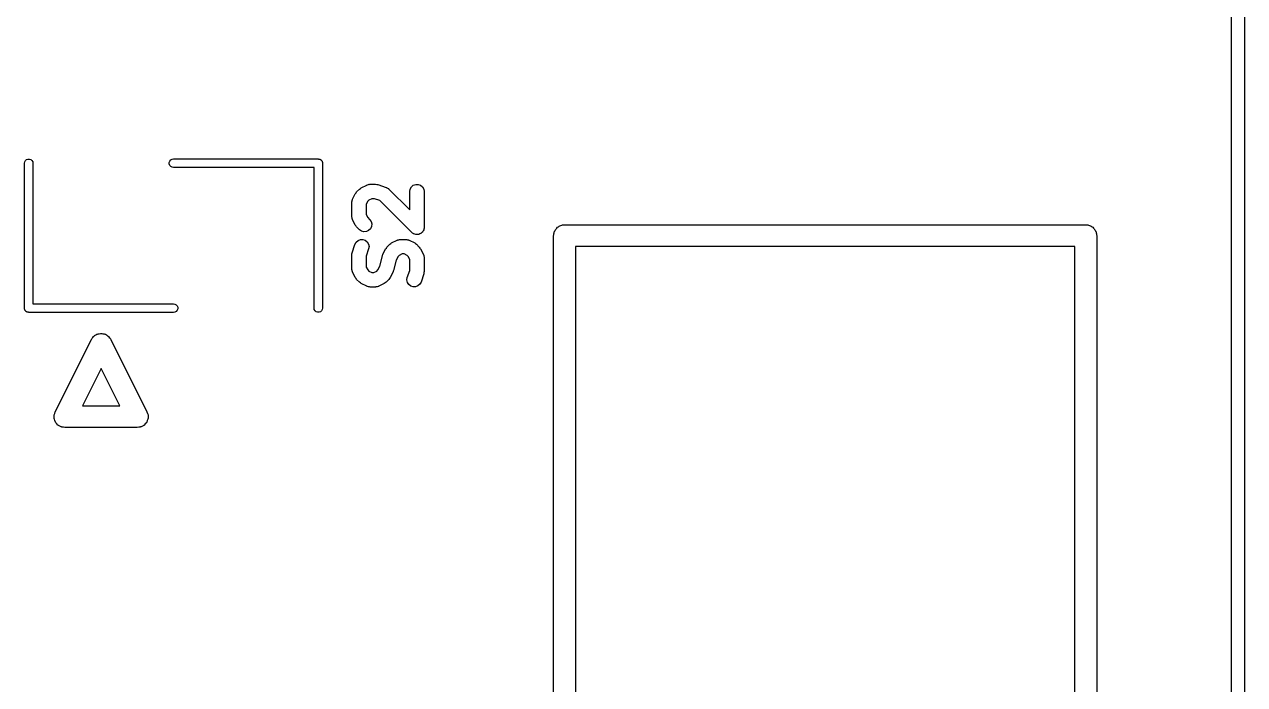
# Model space of a CAD drawing. Extents: x 51 to 137, y -158 to -25.
# Drawn here: x 115.11 to 136.51, y -52.71 to -41.14 of the extents above; entities that cross this region are included whole.
import ezdxf

# ---------------------------------------------------------------- set-up
doc = ezdxf.new("R2010")
doc.units = 0
doc.header["$MEASUREMENT"] = 0
doc.layers.add('BLACK', color=7, linetype='CONTINUOUS')

msp = doc.modelspace()

# ---------------------------------------------------------------- linework, layer by layer
at = {"layer": 'Black'}
for p, q in [((136.286, -119.911), (136.286, -28.1863)), ((136.515, -28.1813), (136.515, -119.921)), ((115.114, -43.5712), (115.119, -43.5455)), ((115.114, -46.1112), (115.114, -43.5712)), ((115.119, -43.5455), (115.132, -43.523)), ((115.132, -43.523), (115.151, -43.5062)), ((115.151, -43.5062), (115.176, -43.4973)), ((115.176, -43.4973), (115.202, -43.4973)), ((115.202, -43.4973), (115.227, -43.5062)), ((115.227, -43.5062), (115.246, -43.523)), ((115.246, -43.523), (115.259, -43.5455)), ((115.259, -43.5455), (115.264, -43.5712)), ((115.264, -43.5712), (115.264, -46.0362)), ((117.655, -43.5582), (117.664, -43.5337)), ((117.655, -43.5842), (117.655, -43.5582)), ((117.664, -43.6087), (117.655, -43.5842)), ((117.664, -43.5337), (117.681, -43.5137)), ((117.681, -43.6287), (117.664, -43.6087)), ((117.681, -43.5137), (117.703, -43.5007)), ((117.703, -43.6417), (117.681, -43.6287)), ((117.703, -43.5007), (117.729, -43.4962)), ((117.729, -43.6462), (117.703, -43.6417)), ((117.729, -43.4962), (120.269, -43.4962)), ((120.194, -43.6462), (117.729, -43.6462)), ((120.194, -46.1112), (120.194, -43.6462)), ((120.269, -43.4962), (120.275, -43.4973)), ((120.275, -43.4973), (120.282, -43.4973)), ((120.282, -43.4973), (120.288, -43.4996)), ((120.288, -43.4996), (120.295, -43.5007)), ((120.295, -43.5007), (120.3, -43.504)), ((120.3, -43.504), (120.306, -43.5062)), ((120.306, -43.5062), (120.312, -43.5105)), ((120.312, -43.5105), (120.317, -43.5137)), ((120.317, -43.5137), (120.321, -43.5188)), ((120.321, -43.5188), (120.326, -43.523)), ((120.326, -43.523), (120.33, -43.5287)), ((120.33, -43.5287), (120.334, -43.5337)), ((120.334, -43.5337), (120.336, -43.5399)), ((120.336, -43.5399), (120.339, -43.5455)), ((120.339, -43.5455), (120.341, -43.552)), ((120.341, -43.552), (120.343, -43.5582)), ((120.343, -43.5582), (120.343, -43.5647)), ((120.343, -43.5647), (120.344, -43.5712)), ((120.344, -43.5712), (120.344, -46.1112)), ((120.93, -44.0907), (120.941, -44.0741)), ((120.941, -44.0741), (120.99, -44.0257)), ((120.99, -44.0257), (121.006, -44.014)), ((121.006, -44.014), (121.023, -44.0019)), ((121.023, -44.0019), (121.119, -43.9535)), ((121.119, -43.9535), (121.126, -43.9514)), ((121.126, -43.9514), (121.133, -43.9478)), ((121.133, -43.9478), (121.147, -43.9452)), ((121.147, -43.9452), (121.162, -43.9409)), ((121.162, -43.9409), (121.169, -43.9414)), ((121.169, -43.9414), (121.176, -43.9401)), ((121.176, -43.9401), (121.273, -43.9401)), ((121.273, -43.9401), (121.293, -43.9436)), ((121.293, -43.9436), (121.313, -43.9466)), ((121.313, -43.9466), (121.458, -43.995)), ((121.458, -43.995), (121.465, -43.9985)), ((121.465, -43.9985), (121.472, -44.0004)), ((121.472, -44.0004), (121.484, -44.0089)), ((121.484, -44.0089), (121.497, -44.016)), ((121.497, -44.016), (121.502, -44.0215)), ((121.502, -44.0215), (121.508, -44.0257)), ((121.508, -44.0257), (121.872, -44.3895)), ((121.872, -44.0671), (121.879, -44.0237)), ((121.872, -44.3895), (121.872, -44.0671)), ((121.879, -44.0237), (121.901, -43.9855)), ((121.901, -43.9855), (121.935, -43.9571)), ((121.935, -43.9571), (121.977, -43.942)), ((121.977, -43.942), (122.021, -43.942)), ((122.021, -43.942), (122.062, -43.9571)), ((122.062, -43.9571), (122.096, -43.9855)), ((122.096, -43.9855), (122.118, -44.0237)), ((122.118, -44.0237), (122.126, -44.0671)), ((122.126, -44.0671), (122.126, -44.6961)), ((120.856, -44.2461), (120.861, -44.2318)), ((120.857, -44.2534), (120.856, -44.2461)), ((120.856, -44.2606), (120.857, -44.2534)), ((120.856, -44.5025), (120.856, -44.2606)), ((120.861, -44.2318), (120.863, -44.2172)), ((120.863, -44.2172), (120.867, -44.2108)), ((120.867, -44.2108), (120.869, -44.2038)), ((120.869, -44.2038), (120.917, -44.1071)), ((120.917, -44.1071), (120.93, -44.0907)), ((121.135, -44.2391), (121.11, -44.2906)), ((121.11, -44.2906), (121.11, -44.4726)), ((121.155, -44.2199), (121.135, -44.2391)), ((121.206, -44.1941), (121.155, -44.2199)), ((121.252, -44.1941), (121.206, -44.1941)), ((121.349, -44.2265), (121.252, -44.1941)), ((121.909, -44.7859), (121.349, -44.2265)), ((120.857, -44.5097), (120.856, -44.5025)), ((120.856, -44.5171), (120.857, -44.5097)), ((121.11, -44.4726), (121.135, -44.5241)), ((120.861, -44.5313), (120.856, -44.5171)), ((120.863, -44.546), (120.861, -44.5313)), ((120.867, -44.5523), (120.863, -44.546)), ((120.869, -44.5593), (120.867, -44.5523)), ((120.917, -44.6561), (120.869, -44.5593)), ((120.93, -44.6724), (120.917, -44.6561)), ((120.941, -44.6891), (120.93, -44.6724)), ((120.99, -44.7375), (120.941, -44.6891)), ((121.135, -44.5241), (121.169, -44.5579)), ((121.183, -44.7205), (121.152, -44.7517)), ((121.169, -44.5579), (121.194, -44.594)), ((121.202, -44.6805), (121.183, -44.7205)), ((121.194, -44.594), (121.206, -44.6366)), ((121.206, -44.6366), (121.202, -44.6805)), ((122.123, -44.7124), (122.121, -44.7289)), ((122.126, -44.6961), (122.123, -44.7124)), ((124.433, -44.7332), (124.441, -44.7187)), ((124.441, -44.7187), (124.454, -44.708)), ((124.454, -44.708), (124.465, -44.6953)), ((124.465, -44.6953), (124.479, -44.6869)), ((124.479, -44.6869), (124.492, -44.6762)), ((124.492, -44.6762), (124.507, -44.6705)), ((124.507, -44.6705), (124.522, -44.6622)), ((124.522, -44.6622), (124.538, -44.6593)), ((124.538, -44.6593), (124.554, -44.6536)), ((124.554, -44.6536), (124.571, -44.6536)), ((124.571, -44.6536), (124.587, -44.6507)), ((124.587, -44.6507), (133.731, -44.6507)), ((133.731, -44.6507), (133.747, -44.6536)), ((133.747, -44.6536), (133.764, -44.6536)), ((133.764, -44.6536), (133.78, -44.6593)), ((133.78, -44.6593), (133.796, -44.6622)), ((133.796, -44.6622), (133.811, -44.6705)), ((133.811, -44.6705), (133.826, -44.6762)), ((133.826, -44.6762), (133.839, -44.6869)), ((133.839, -44.6869), (133.853, -44.6953)), ((133.853, -44.6953), (133.864, -44.708)), ((133.864, -44.708), (133.877, -44.7187)), ((133.877, -44.7187), (133.885, -44.7332)), ((120.932, -44.9558), (120.965, -44.9265)), ((120.965, -44.9265), (121.006, -44.9103)), ((121.026, -44.7628), (120.99, -44.7375)), ((121.006, -44.9103), (121.05, -44.9091)), ((121.068, -44.7742), (121.026, -44.7628)), ((121.05, -44.9091), (121.091, -44.923)), ((121.112, -44.7703), (121.068, -44.7742)), ((121.091, -44.923), (121.126, -44.9505)), ((121.152, -44.7517), (121.112, -44.7703)), ((121.555, -44.9695), (121.652, -44.9211)), ((121.652, -44.9211), (121.659, -44.919)), ((121.659, -44.919), (121.665, -44.9154)), ((121.665, -44.9154), (121.68, -44.9128)), ((121.68, -44.9128), (121.694, -44.9086)), ((121.694, -44.9086), (121.701, -44.909)), ((121.701, -44.909), (121.708, -44.9077)), ((121.708, -44.9077), (121.805, -44.9077)), ((121.805, -44.9077), (121.812, -44.909)), ((121.812, -44.909), (121.82, -44.9086)), ((121.82, -44.9086), (121.834, -44.9128)), ((121.834, -44.9128), (121.849, -44.9154)), ((121.849, -44.9154), (121.855, -44.919)), ((121.855, -44.919), (121.862, -44.9211)), ((121.862, -44.9211), (121.959, -44.9695)), ((121.922, -44.7954), (121.909, -44.7859)), ((121.935, -44.806), (121.922, -44.7954)), ((121.94, -44.808), (121.935, -44.806)), ((121.945, -44.8112), (121.94, -44.808)), ((121.961, -44.8155), (121.945, -44.8112)), ((121.977, -44.8211), (121.961, -44.8155)), ((121.982, -44.8211), (121.977, -44.8211)), ((121.988, -44.8226), (121.982, -44.8211)), ((122.004, -44.8211), (121.988, -44.8226)), ((122.021, -44.8211), (122.004, -44.8211)), ((122.026, -44.8192), (122.021, -44.8211)), ((122.031, -44.8187), (122.026, -44.8192)), ((122.047, -44.8117), (122.031, -44.8187)), ((122.062, -44.806), (122.047, -44.8117)), ((122.066, -44.8024), (122.062, -44.806)), ((122.071, -44.8001), (122.066, -44.8024)), ((122.083, -44.7884), (122.071, -44.8001)), ((122.096, -44.7777), (122.083, -44.7884)), ((122.099, -44.7728), (122.096, -44.7777)), ((122.103, -44.7689), (122.099, -44.7728)), ((122.11, -44.7539), (122.103, -44.7689)), ((122.118, -44.7395), (122.11, -44.7539)), ((122.119, -44.734), (122.118, -44.7395)), ((122.121, -44.7289), (122.119, -44.734)), ((124.396, -44.8412), (124.399, -44.8248)), ((124.396, -65.1612), (124.396, -44.8412)), ((124.399, -44.8081), (124.405, -44.7925)), ((124.399, -44.8248), (124.399, -44.8081)), ((124.405, -44.7925), (124.408, -44.776)), ((124.408, -44.776), (124.416, -44.7616)), ((124.416, -44.7616), (124.422, -44.746)), ((124.422, -44.746), (124.433, -44.7332)), ((133.885, -44.7332), (133.896, -44.746)), ((133.896, -44.746), (133.902, -44.7616)), ((133.902, -44.7616), (133.91, -44.776)), ((133.91, -44.776), (133.913, -44.7925)), ((133.913, -44.7925), (133.919, -44.8081)), ((133.919, -44.8081), (133.919, -44.8248)), ((133.919, -44.8248), (133.921, -44.8412)), ((133.921, -44.8412), (133.921, -59.6213)), ((120.859, -45.1598), (120.862, -45.1397)), ((120.862, -45.1397), (120.911, -44.9946)), ((120.911, -44.9946), (120.932, -44.9558)), ((121.151, -45.0749), (121.11, -45.2005)), ((121.126, -44.9505), (121.149, -44.988)), ((121.149, -44.988), (121.158, -45.0313)), ((121.158, -45.0313), (121.151, -45.0749)), ((121.401, -45.1715), (121.45, -45.0747)), ((121.45, -45.0747), (121.462, -45.0583)), ((121.462, -45.0583), (121.473, -45.0417)), ((121.473, -45.0417), (121.522, -44.9933)), ((121.522, -44.9933), (121.538, -44.9816)), ((121.538, -44.9816), (121.555, -44.9695)), ((121.959, -44.9695), (121.975, -44.9816)), ((121.975, -44.9816), (121.992, -44.9933)), ((121.992, -44.9933), (122.04, -45.0417)), ((122.04, -45.0417), (122.052, -45.0584)), ((122.052, -45.0584), (122.064, -45.0747)), ((122.064, -45.0747), (122.112, -45.1715)), ((133.54, -45.0317), (124.777, -45.0317)), ((124.777, -45.0317), (124.777, -64.9707)), ((133.54, -64.9707), (133.54, -45.0317)), ((120.856, -45.1799), (120.859, -45.1598)), ((120.856, -45.4218), (120.856, -45.1799)), ((121.11, -45.2005), (121.11, -45.3918)), ((121.347, -45.3774), (121.392, -45.1974)), ((121.392, -45.1974), (121.397, -45.1848)), ((121.397, -45.1848), (121.401, -45.1715)), ((121.635, -45.2726), (121.59, -45.4526)), ((121.668, -45.2067), (121.635, -45.2726)), ((121.687, -45.1875), (121.668, -45.2067)), ((121.738, -45.1617), (121.687, -45.1875)), ((121.775, -45.1617), (121.738, -45.1617)), ((121.827, -45.1875), (121.775, -45.1617)), ((121.846, -45.2067), (121.827, -45.1875)), ((121.872, -45.2582), (121.846, -45.2067)), ((121.872, -45.4495), (121.872, -45.2582)), ((122.112, -45.1715), (122.114, -45.1785)), ((122.114, -45.1785), (122.118, -45.1848)), ((122.118, -45.1848), (122.121, -45.1995)), ((122.121, -45.1995), (122.125, -45.2137)), ((122.125, -45.2137), (122.124, -45.221)), ((122.124, -45.221), (122.126, -45.2282)), ((122.126, -45.2282), (122.126, -45.4702)), ((120.857, -45.429), (120.856, -45.4218)), ((120.856, -45.4363), (120.857, -45.429)), ((120.861, -45.4505), (120.856, -45.4363)), ((120.863, -45.4652), (120.861, -45.4505)), ((120.867, -45.4716), (120.863, -45.4652)), ((120.869, -45.4786), (120.867, -45.4716)), ((120.917, -45.5753), (120.869, -45.4786)), ((120.93, -45.5917), (120.917, -45.5753)), ((121.11, -45.3918), (121.135, -45.4433)), ((121.135, -45.4433), (121.155, -45.4625)), ((121.155, -45.4625), (121.206, -45.4883)), ((121.206, -45.4883), (121.243, -45.4883)), ((121.243, -45.4883), (121.294, -45.4625)), ((121.294, -45.4625), (121.314, -45.4433)), ((121.314, -45.4433), (121.347, -45.3774)), ((121.532, -45.5753), (121.52, -45.5917)), ((121.58, -45.4786), (121.532, -45.5753)), ((121.584, -45.4653), (121.58, -45.4786)), ((121.59, -45.4526), (121.584, -45.4653)), ((121.823, -45.6188), (121.83, -45.5751)), ((121.83, -45.5751), (121.872, -45.4495)), ((122.119, -45.5103), (122.071, -45.6555)), ((122.122, -45.4902), (122.119, -45.5103)), ((122.126, -45.4702), (122.122, -45.4902)), ((120.941, -45.6083), (120.93, -45.5917)), ((120.99, -45.6567), (120.941, -45.6083)), ((121.006, -45.6684), (120.99, -45.6567)), ((121.023, -45.6805), (121.006, -45.6684)), ((121.119, -45.7289), (121.023, -45.6805)), ((121.126, -45.731), (121.119, -45.7289)), ((121.133, -45.7346), (121.126, -45.731)), ((121.147, -45.7372), (121.133, -45.7346)), ((121.162, -45.7415), (121.147, -45.7372)), ((121.169, -45.741), (121.162, -45.7415)), ((121.176, -45.7423), (121.169, -45.741)), ((121.273, -45.7423), (121.176, -45.7423)), ((121.28, -45.741), (121.273, -45.7423)), ((121.287, -45.7415), (121.28, -45.741)), ((121.302, -45.7372), (121.287, -45.7415)), ((121.316, -45.7346), (121.302, -45.7372)), ((121.323, -45.731), (121.316, -45.7346)), ((121.33, -45.7289), (121.323, -45.731)), ((121.426, -45.6805), (121.33, -45.7289)), ((121.443, -45.6684), (121.426, -45.6805)), ((121.459, -45.6567), (121.443, -45.6684)), ((121.508, -45.6083), (121.459, -45.6567)), ((121.52, -45.5917), (121.508, -45.6083)), ((121.832, -45.662), (121.823, -45.6188)), ((121.855, -45.6996), (121.832, -45.662)), ((121.89, -45.727), (121.855, -45.6996)), ((121.932, -45.7409), (121.89, -45.727)), ((121.976, -45.7397), (121.932, -45.7409)), ((122.017, -45.7235), (121.976, -45.7397)), ((122.05, -45.6942), (122.017, -45.7235)), ((122.071, -45.6555), (122.05, -45.6942)), ((115.115, -46.1177), (115.114, -46.1112)), ((115.115, -46.1242), (115.115, -46.1177)), ((115.117, -46.1304), (115.115, -46.1242)), ((115.119, -46.1369), (115.117, -46.1304)), ((115.122, -46.1425), (115.119, -46.1369)), ((115.124, -46.1487), (115.122, -46.1425)), ((115.128, -46.1537), (115.124, -46.1487)), ((115.132, -46.1594), (115.128, -46.1537)), ((115.137, -46.1636), (115.132, -46.1594)), ((115.141, -46.1687), (115.137, -46.1636)), ((115.146, -46.1719), (115.141, -46.1687)), ((115.151, -46.1762), (115.146, -46.1719)), ((115.158, -46.1784), (115.151, -46.1762)), ((115.163, -46.1817), (115.158, -46.1784)), ((115.17, -46.1828), (115.163, -46.1817)), ((115.176, -46.1851), (115.17, -46.1828)), ((115.183, -46.1851), (115.176, -46.1851)), ((115.189, -46.1862), (115.183, -46.1851)), ((117.729, -46.1862), (115.189, -46.1862)), ((115.264, -46.0362), (117.729, -46.0362)), ((117.729, -46.0362), (117.755, -46.0407)), ((117.755, -46.1817), (117.729, -46.1862)), ((117.755, -46.0407), (117.777, -46.0537)), ((117.777, -46.1687), (117.755, -46.1817)), ((117.777, -46.0537), (117.794, -46.0737)), ((117.794, -46.1487), (117.777, -46.1687)), ((117.794, -46.0737), (117.803, -46.0982)), ((117.803, -46.1242), (117.794, -46.1487)), ((117.803, -46.0982), (117.803, -46.1242)), ((120.199, -46.1369), (120.194, -46.1112)), ((120.212, -46.1594), (120.199, -46.1369)), ((120.231, -46.1762), (120.212, -46.1594)), ((120.256, -46.1851), (120.231, -46.1762)), ((120.282, -46.1851), (120.256, -46.1851)), ((120.306, -46.1762), (120.282, -46.1851)), ((120.326, -46.1594), (120.306, -46.1762)), ((120.339, -46.1369), (120.326, -46.1594)), ((120.344, -46.1112), (120.339, -46.1369)), ((116.289, -46.661), (116.295, -46.6518)), ((116.295, -46.6518), (116.3, -46.6412)), ((116.3, -46.6412), (116.315, -46.6254)), ((116.315, -46.6254), (116.328, -46.6079)), ((116.328, -46.6079), (116.338, -46.6015)), ((116.338, -46.6015), (116.346, -46.5932)), ((116.346, -46.5932), (116.365, -46.5834)), ((116.365, -46.5834), (116.383, -46.5714)), ((116.383, -46.5714), (116.394, -46.5687)), ((116.394, -46.5687), (116.405, -46.5636)), ((116.405, -46.5636), (116.426, -46.5611)), ((116.426, -46.5611), (116.448, -46.556)), ((116.448, -46.556), (116.459, -46.5574)), ((116.459, -46.5574), (116.47, -46.556)), ((116.47, -46.556), (116.492, -46.5611)), ((116.492, -46.5611), (116.513, -46.5636)), ((116.513, -46.5636), (116.524, -46.5687)), ((116.524, -46.5687), (116.535, -46.5714)), ((116.535, -46.5714), (116.553, -46.5834)), ((116.553, -46.5834), (116.572, -46.5932)), ((116.572, -46.5932), (116.58, -46.6015)), ((116.58, -46.6015), (116.59, -46.6079)), ((116.59, -46.6079), (116.603, -46.6254)), ((116.603, -46.6254), (116.618, -46.6412)), ((116.618, -46.6412), (116.623, -46.6518)), ((116.623, -46.6518), (116.629, -46.661)), ((115.654, -47.931), (116.289, -46.661)), ((116.629, -46.661), (117.264, -47.931)), ((116.459, -47.1722), (116.132, -47.8257)), ((116.786, -47.8257), (116.459, -47.1722)), ((115.646, -47.9573), (115.654, -47.931)), ((116.132, -47.8257), (116.786, -47.8257)), ((117.264, -47.931), (117.272, -47.9573)), ((115.635, -47.9944), (115.636, -47.9889)), ((115.636, -48.0218), (115.635, -47.9944)), ((115.636, -47.9831), (115.646, -47.9573)), ((115.636, -47.9889), (115.636, -47.9831)), ((115.636, -48.0493), (115.636, -48.0218)), ((115.638, -48.0547), (115.636, -48.0493)), ((115.639, -48.0605), (115.638, -48.0547)), ((115.65, -48.0856), (115.639, -48.0605)), ((115.659, -48.1114), (115.65, -48.0856)), ((115.663, -48.1159), (115.659, -48.1114)), ((115.665, -48.1212), (115.663, -48.1159)), ((115.684, -48.1411), (115.665, -48.1212)), ((115.702, -48.1621), (115.684, -48.1411)), ((117.234, -48.1411), (117.216, -48.1621)), ((117.253, -48.1212), (117.234, -48.1411)), ((117.255, -48.1159), (117.253, -48.1212)), ((117.259, -48.1114), (117.255, -48.1159)), ((117.268, -48.0856), (117.259, -48.1114)), ((117.279, -48.0605), (117.268, -48.0856)), ((117.272, -47.9573), (117.282, -47.9831)), ((117.28, -48.0547), (117.279, -48.0605)), ((117.282, -48.0493), (117.28, -48.0547)), ((117.282, -47.9831), (117.282, -47.9889)), ((117.282, -47.9889), (117.283, -47.9944)), ((117.283, -47.9944), (117.282, -48.0218)), ((117.282, -48.0218), (117.282, -48.0493)), ((115.707, -48.165), (115.702, -48.1621)), ((115.711, -48.1692), (115.707, -48.165)), ((115.735, -48.1815), (115.711, -48.1692)), ((115.759, -48.1952), (115.735, -48.1815)), ((115.765, -48.1962), (115.759, -48.1952)), ((115.77, -48.1988), (115.765, -48.1962)), ((115.797, -48.2019), (115.77, -48.1988)), ((115.824, -48.2067), (115.797, -48.2019)), ((117.094, -48.2067), (115.824, -48.2067)), ((117.121, -48.2019), (117.094, -48.2067)), ((117.148, -48.1988), (117.121, -48.2019)), ((117.153, -48.1962), (117.148, -48.1988)), ((117.159, -48.1952), (117.153, -48.1962)), ((117.183, -48.1815), (117.159, -48.1952)), ((117.207, -48.1692), (117.183, -48.1815)), ((117.211, -48.165), (117.207, -48.1692)), ((117.216, -48.1621), (117.211, -48.165))]:
    msp.add_line(p, q, dxfattribs=at)

doc.saveas('drawing.dxf')
